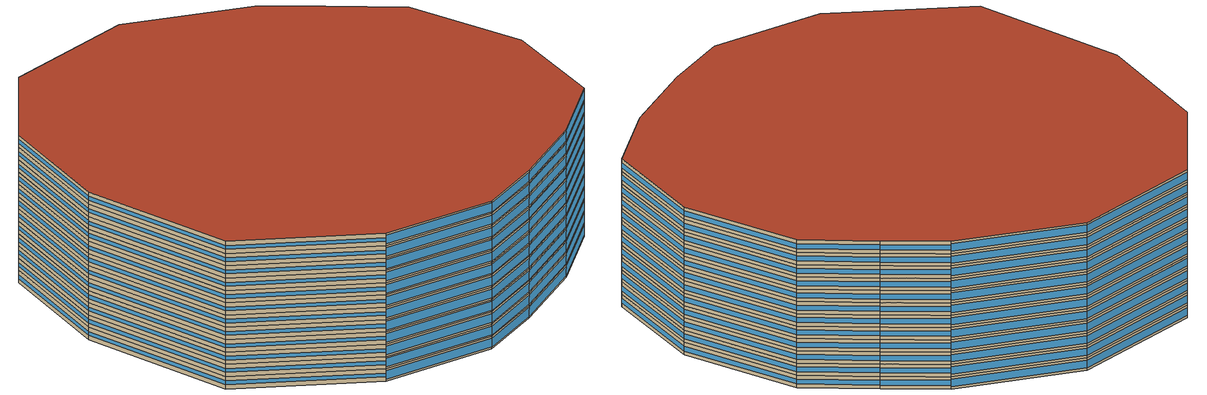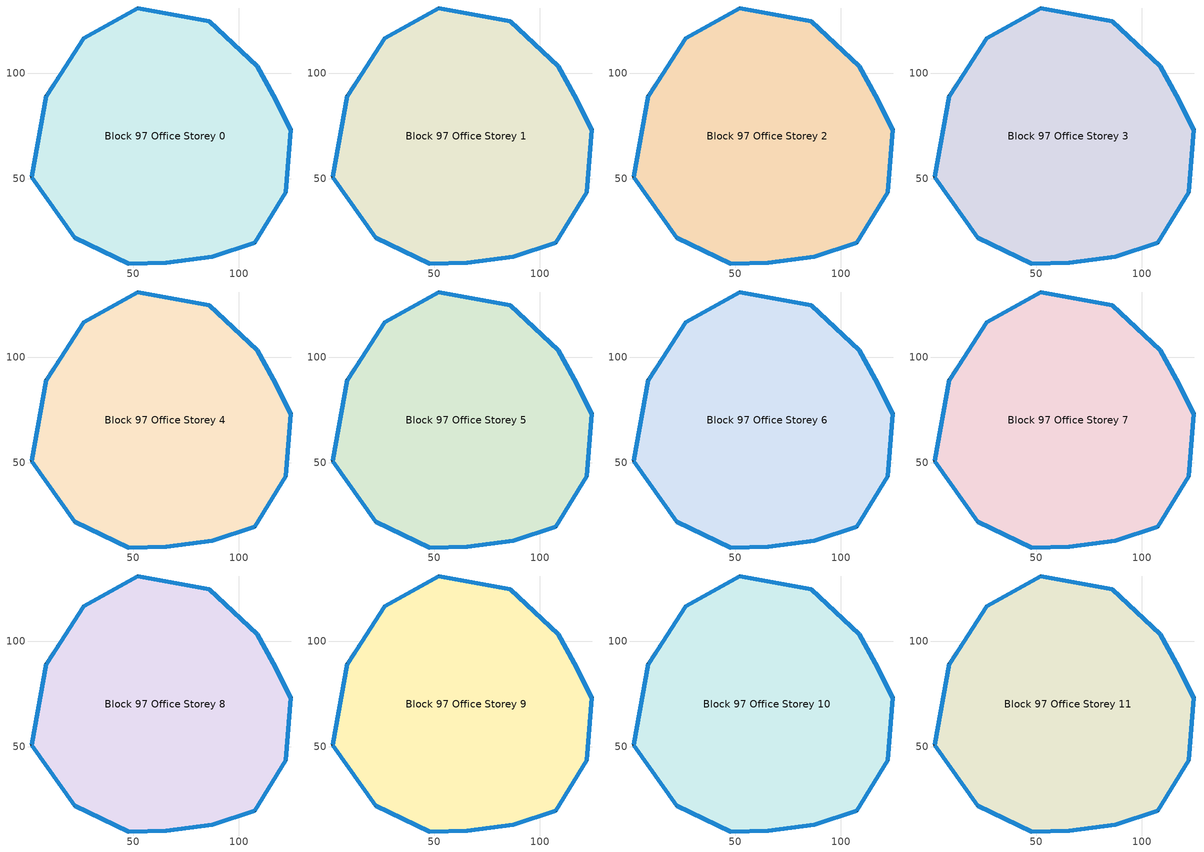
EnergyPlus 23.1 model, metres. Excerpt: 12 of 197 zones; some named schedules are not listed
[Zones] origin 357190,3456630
Block 97 Office Storey 0
 floor ground (Project Floor): 108.83,103.22 116.36,89.59 124.72,73.29 122.22,43.61 107.61,19.86 87.51,13.15 65.66,10.23 48.03,9.81 22.47,22.13 1.9,50.9 9,89.27 26.71,116.64 52.15,130.82 86.07,124.59 z0
 wall outside (Project Wall): 52.15,130.82 26.71,116.64 9,89.27 1.9,50.9 22.47,22.13 48.03,9.81 65.66,10.23 87.51,13.15 107.61,19.86 122.22,43.61 124.72,73.29 116.36,89.59 108.83,103.22 86.07,124.59 52.15,130.82 z0:2.99
 window (Office_north_window_construction): 52.13,130.81 26.72,116.65 / 108.82,103.23 86.08,124.58 / 86.05,124.6 52.16,130.81 z0.6:2.4
 window (Office_west_window_construction): 26.7,116.63 9.01,89.29 / 9,89.25 1.91,50.92 / 1.92,50.88 22.46,22.14 z1.05:1.95
 window (Office_south_window_construction): 22.48,22.12 48.01,9.81 / 48.03,9.81 65.65,10.23 / 65.67,10.23 87.5,13.15 / 87.52,13.15 107.6,19.86 z0.45:2.55
 window (Office_east_window_construction): 107.61,19.88 122.21,43.6 / 122.22,43.63 124.72,73.28 / 124.71,73.3 116.37,89.58 / 116.36,89.6 108.84,103.21 z0.9:2.1
 roof outside (Project Ceiling): 107.61,19.86 122.22,43.61 124.72,73.29 116.36,89.59 108.83,103.22 86.07,124.59 52.15,130.82 26.71,116.64 9,89.27 1.9,50.9 22.47,22.13 48.03,9.81 65.66,10.23 87.51,13.15 z2.99
Block 97 Office Storey 1
 floor outside (Project Floor): 108.83,103.22 116.36,89.59 124.72,73.29 122.22,43.61 107.61,19.86 87.51,13.15 65.66,10.23 48.03,9.81 22.47,22.13 1.9,50.9 9,89.27 26.71,116.64 52.15,130.82 86.07,124.59 z2.99
 wall outside (Project Wall): 52.15,130.82 26.71,116.64 9,89.27 1.9,50.9 22.47,22.13 48.03,9.81 65.66,10.23 87.51,13.15 107.61,19.86 122.22,43.61 124.72,73.29 116.36,89.59 108.83,103.22 86.07,124.59 52.15,130.82 z2.99:5.99
 window (Office_north_window_construction): 52.13,130.81 26.72,116.65 / 108.82,103.23 86.08,124.58 / 86.05,124.6 52.16,130.81 z3.59:5.39
 window (Office_west_window_construction): 26.7,116.63 9.01,89.29 / 9,89.25 1.91,50.92 / 1.92,50.88 22.46,22.14 z4.04:4.94
 window (Office_south_window_construction): 22.48,22.12 48.01,9.81 / 48.03,9.81 65.65,10.23 / 65.67,10.23 87.5,13.15 / 87.52,13.15 107.6,19.86 z3.44:5.54
 window (Office_east_window_construction): 107.61,19.88 122.21,43.6 / 122.22,43.63 124.72,73.28 / 124.71,73.3 116.37,89.58 / 116.36,89.6 108.84,103.21 z3.89:5.09
 roof outside (Project Ceiling): 107.61,19.86 122.22,43.61 124.72,73.29 116.36,89.59 108.83,103.22 86.07,124.59 52.15,130.82 26.71,116.64 9,89.27 1.9,50.9 22.47,22.13 48.03,9.81 65.66,10.23 87.51,13.15 z5.99
Block 97 Office Storey 2
 floor outside (Project Floor): 108.83,103.22 116.36,89.59 124.72,73.29 122.22,43.61 107.61,19.86 87.51,13.15 65.66,10.23 48.03,9.81 22.47,22.13 1.9,50.9 9,89.27 26.71,116.64 52.15,130.82 86.07,124.59 z5.99
 wall outside (Project Wall): 52.15,130.82 26.71,116.64 9,89.27 1.9,50.9 22.47,22.13 48.03,9.81 65.66,10.23 87.51,13.15 107.61,19.86 122.22,43.61 124.72,73.29 116.36,89.59 108.83,103.22 86.07,124.59 52.15,130.82 z5.99:8.98
 window (Office_north_window_construction): 52.13,130.81 26.72,116.65 / 108.82,103.23 86.08,124.58 / 86.05,124.6 52.16,130.81 z6.59:8.39
 window (Office_west_window_construction): 26.7,116.63 9.01,89.29 / 9,89.25 1.91,50.92 / 1.92,50.88 22.46,22.14 z7.04:7.94
 window (Office_south_window_construction): 22.48,22.12 48.01,9.81 / 48.03,9.81 65.65,10.23 / 65.67,10.23 87.5,13.15 / 87.52,13.15 107.6,19.86 z6.44:8.54
 window (Office_east_window_construction): 107.61,19.88 122.21,43.6 / 122.22,43.63 124.72,73.28 / 124.71,73.3 116.37,89.58 / 116.36,89.6 108.84,103.21 z6.89:8.09
 roof outside (Project Ceiling): 107.61,19.86 122.22,43.61 124.72,73.29 116.36,89.59 108.83,103.22 86.07,124.59 52.15,130.82 26.71,116.64 9,89.27 1.9,50.9 22.47,22.13 48.03,9.81 65.66,10.23 87.51,13.15 z8.98
Block 97 Office Storey 3
 floor outside (Project Floor): 108.83,103.22 116.36,89.59 124.72,73.29 122.22,43.61 107.61,19.86 87.51,13.15 65.66,10.23 48.03,9.81 22.47,22.13 1.9,50.9 9,89.27 26.71,116.64 52.15,130.82 86.07,124.59 z8.98
 wall outside (Project Wall): 52.15,130.82 26.71,116.64 9,89.27 1.9,50.9 22.47,22.13 48.03,9.81 65.66,10.23 87.51,13.15 107.61,19.86 122.22,43.61 124.72,73.29 116.36,89.59 108.83,103.22 86.07,124.59 52.15,130.82 z8.98:11.98
 window (Office_north_window_construction): 52.13,130.81 26.72,116.65 / 108.82,103.23 86.08,124.58 / 86.05,124.6 52.16,130.81 z9.58:11.38
 window (Office_west_window_construction): 26.7,116.63 9.01,89.29 / 9,89.25 1.91,50.92 / 1.92,50.88 22.46,22.14 z10.03:10.93
 window (Office_south_window_construction): 22.48,22.12 48.01,9.81 / 48.03,9.81 65.65,10.23 / 65.67,10.23 87.5,13.15 / 87.52,13.15 107.6,19.86 z9.43:11.53
 window (Office_east_window_construction): 107.61,19.88 122.21,43.6 / 122.22,43.63 124.72,73.28 / 124.71,73.3 116.37,89.58 / 116.36,89.6 108.84,103.21 z9.88:11.08
 roof outside (Project Ceiling): 107.61,19.86 122.22,43.61 124.72,73.29 116.36,89.59 108.83,103.22 86.07,124.59 52.15,130.82 26.71,116.64 9,89.27 1.9,50.9 22.47,22.13 48.03,9.81 65.66,10.23 87.51,13.15 z11.98
Block 97 Office Storey 4
 floor outside (Project Floor): 108.83,103.22 116.36,89.59 124.72,73.29 122.22,43.61 107.61,19.86 87.51,13.15 65.66,10.23 48.03,9.81 22.47,22.13 1.9,50.9 9,89.27 26.71,116.64 52.15,130.82 86.07,124.59 z11.98
 wall outside (Project Wall): 52.15,130.82 26.71,116.64 9,89.27 1.9,50.9 22.47,22.13 48.03,9.81 65.66,10.23 87.51,13.15 107.61,19.86 122.22,43.61 124.72,73.29 116.36,89.59 108.83,103.22 86.07,124.59 52.15,130.82 z11.98:14.97
 window (Office_north_window_construction): 52.13,130.81 26.72,116.65 / 108.82,103.23 86.08,124.58 / 86.05,124.6 52.16,130.81 z12.58:14.38
 window (Office_west_window_construction): 26.7,116.63 9.01,89.29 / 9,89.25 1.91,50.92 / 1.92,50.88 22.46,22.14 z13.03:13.93
 window (Office_south_window_construction): 22.48,22.12 48.01,9.81 / 48.03,9.81 65.65,10.23 / 65.67,10.23 87.5,13.15 / 87.52,13.15 107.6,19.86 z12.43:14.53
 window (Office_east_window_construction): 107.61,19.88 122.21,43.6 / 122.22,43.63 124.72,73.28 / 124.71,73.3 116.37,89.58 / 116.36,89.6 108.84,103.21 z12.88:14.08
 roof outside (Project Ceiling): 107.61,19.86 122.22,43.61 124.72,73.29 116.36,89.59 108.83,103.22 86.07,124.59 52.15,130.82 26.71,116.64 9,89.27 1.9,50.9 22.47,22.13 48.03,9.81 65.66,10.23 87.51,13.15 z14.97
Block 97 Office Storey 5
 floor outside (Project Floor): 108.83,103.22 116.36,89.59 124.72,73.29 122.22,43.61 107.61,19.86 87.51,13.15 65.66,10.23 48.03,9.81 22.47,22.13 1.9,50.9 9,89.27 26.71,116.64 52.15,130.82 86.07,124.59 z14.97
 wall outside (Project Wall): 52.15,130.82 26.71,116.64 9,89.27 1.9,50.9 22.47,22.13 48.03,9.81 65.66,10.23 87.51,13.15 107.61,19.86 122.22,43.61 124.72,73.29 116.36,89.59 108.83,103.22 86.07,124.59 52.15,130.82 z14.97:17.97
 window (Office_north_window_construction): 52.13,130.81 26.72,116.65 / 108.82,103.23 86.08,124.58 / 86.05,124.6 52.16,130.81 z15.57:17.37
 window (Office_west_window_construction): 26.7,116.63 9.01,89.29 / 9,89.25 1.91,50.92 / 1.92,50.88 22.46,22.14 z16.02:16.92
 window (Office_south_window_construction): 22.48,22.12 48.01,9.81 / 48.03,9.81 65.65,10.23 / 65.67,10.23 87.5,13.15 / 87.52,13.15 107.6,19.86 z15.42:17.52
 window (Office_east_window_construction): 107.61,19.88 122.21,43.6 / 122.22,43.63 124.72,73.28 / 124.71,73.3 116.37,89.58 / 116.36,89.6 108.84,103.21 z15.87:17.07
 roof outside (Project Ceiling): 107.61,19.86 122.22,43.61 124.72,73.29 116.36,89.59 108.83,103.22 86.07,124.59 52.15,130.82 26.71,116.64 9,89.27 1.9,50.9 22.47,22.13 48.03,9.81 65.66,10.23 87.51,13.15 z17.97
Block 97 Office Storey 6
 floor outside (Project Floor): 108.83,103.22 116.36,89.59 124.72,73.29 122.22,43.61 107.61,19.86 87.51,13.15 65.66,10.23 48.03,9.81 22.47,22.13 1.9,50.9 9,89.27 26.71,116.64 52.15,130.82 86.07,124.59 z17.97
 wall outside (Project Wall): 52.15,130.82 26.71,116.64 9,89.27 1.9,50.9 22.47,22.13 48.03,9.81 65.66,10.23 87.51,13.15 107.61,19.86 122.22,43.61 124.72,73.29 116.36,89.59 108.83,103.22 86.07,124.59 52.15,130.82 z17.97:20.96
 window (Office_north_window_construction): 52.13,130.81 26.72,116.65 / 108.82,103.23 86.08,124.58 / 86.05,124.6 52.16,130.81 z18.57:20.37
 window (Office_west_window_construction): 26.7,116.63 9.01,89.29 / 9,89.25 1.91,50.92 / 1.92,50.88 22.46,22.14 z19.02:19.92
 window (Office_south_window_construction): 22.48,22.12 48.01,9.81 / 48.03,9.81 65.65,10.23 / 65.67,10.23 87.5,13.15 / 87.52,13.15 107.6,19.86 z18.42:20.52
 window (Office_east_window_construction): 107.61,19.88 122.21,43.6 / 122.22,43.63 124.72,73.28 / 124.71,73.3 116.37,89.58 / 116.36,89.6 108.84,103.21 z18.87:20.07
 roof outside (Project Ceiling): 107.61,19.86 122.22,43.61 124.72,73.29 116.36,89.59 108.83,103.22 86.07,124.59 52.15,130.82 26.71,116.64 9,89.27 1.9,50.9 22.47,22.13 48.03,9.81 65.66,10.23 87.51,13.15 z20.96
Block 97 Office Storey 7
 floor outside (Project Floor): 108.83,103.22 116.36,89.59 124.72,73.29 122.22,43.61 107.61,19.86 87.51,13.15 65.66,10.23 48.03,9.81 22.47,22.13 1.9,50.9 9,89.27 26.71,116.64 52.15,130.82 86.07,124.59 z20.96
 wall outside (Project Wall): 52.15,130.82 26.71,116.64 9,89.27 1.9,50.9 22.47,22.13 48.03,9.81 65.66,10.23 87.51,13.15 107.61,19.86 122.22,43.61 124.72,73.29 116.36,89.59 108.83,103.22 86.07,124.59 52.15,130.82 z20.96:23.96
 window (Office_north_window_construction): 52.13,130.81 26.72,116.65 / 108.82,103.23 86.08,124.58 / 86.05,124.6 52.16,130.81 z21.56:23.36
 window (Office_west_window_construction): 26.7,116.63 9.01,89.29 / 9,89.25 1.91,50.92 / 1.92,50.88 22.46,22.14 z22.01:22.91
 window (Office_south_window_construction): 22.48,22.12 48.01,9.81 / 48.03,9.81 65.65,10.23 / 65.67,10.23 87.5,13.15 / 87.52,13.15 107.6,19.86 z21.41:23.51
 window (Office_east_window_construction): 107.61,19.88 122.21,43.6 / 122.22,43.63 124.72,73.28 / 124.71,73.3 116.37,89.58 / 116.36,89.6 108.84,103.21 z21.86:23.06
 roof outside (Project Ceiling): 107.61,19.86 122.22,43.61 124.72,73.29 116.36,89.59 108.83,103.22 86.07,124.59 52.15,130.82 26.71,116.64 9,89.27 1.9,50.9 22.47,22.13 48.03,9.81 65.66,10.23 87.51,13.15 z23.96
Block 97 Office Storey 8
 floor outside (Project Floor): 108.83,103.22 116.36,89.59 124.72,73.29 122.22,43.61 107.61,19.86 87.51,13.15 65.66,10.23 48.03,9.81 22.47,22.13 1.9,50.9 9,89.27 26.71,116.64 52.15,130.82 86.07,124.59 z23.96
 wall outside (Project Wall): 52.15,130.82 26.71,116.64 9,89.27 1.9,50.9 22.47,22.13 48.03,9.81 65.66,10.23 87.51,13.15 107.61,19.86 122.22,43.61 124.72,73.29 116.36,89.59 108.83,103.22 86.07,124.59 52.15,130.82 z23.96:26.95
 window (Office_north_window_construction): 52.13,130.81 26.72,116.65 / 108.82,103.23 86.08,124.58 / 86.05,124.6 52.16,130.81 z24.56:26.36
 window (Office_west_window_construction): 26.7,116.63 9.01,89.29 / 9,89.25 1.91,50.92 / 1.92,50.88 22.46,22.14 z25.01:25.91
 window (Office_south_window_construction): 22.48,22.12 48.01,9.81 / 48.03,9.81 65.65,10.23 / 65.67,10.23 87.5,13.15 / 87.52,13.15 107.6,19.86 z24.41:26.51
 window (Office_east_window_construction): 107.61,19.88 122.21,43.6 / 122.22,43.63 124.72,73.28 / 124.71,73.3 116.37,89.58 / 116.36,89.6 108.84,103.21 z24.86:26.06
 roof outside (Project Ceiling): 107.61,19.86 122.22,43.61 124.72,73.29 116.36,89.59 108.83,103.22 86.07,124.59 52.15,130.82 26.71,116.64 9,89.27 1.9,50.9 22.47,22.13 48.03,9.81 65.66,10.23 87.51,13.15 z26.95
Block 97 Office Storey 9
 floor outside (Project Floor): 108.83,103.22 116.36,89.59 124.72,73.29 122.22,43.61 107.61,19.86 87.51,13.15 65.66,10.23 48.03,9.81 22.47,22.13 1.9,50.9 9,89.27 26.71,116.64 52.15,130.82 86.07,124.59 z26.95
 wall outside (Project Wall): 52.15,130.82 26.71,116.64 9,89.27 1.9,50.9 22.47,22.13 48.03,9.81 65.66,10.23 87.51,13.15 107.61,19.86 122.22,43.61 124.72,73.29 116.36,89.59 108.83,103.22 86.07,124.59 52.15,130.82 z26.95:29.95
 window (Office_north_window_construction): 52.13,130.81 26.72,116.65 / 108.82,103.23 86.08,124.58 / 86.05,124.6 52.16,130.81 z27.55:29.35
 window (Office_west_window_construction): 26.7,116.63 9.01,89.29 / 9,89.25 1.91,50.92 / 1.92,50.88 22.46,22.14 z28:28.9
 window (Office_south_window_construction): 22.48,22.12 48.01,9.81 / 48.03,9.81 65.65,10.23 / 65.67,10.23 87.5,13.15 / 87.52,13.15 107.6,19.86 z27.4:29.5
 window (Office_east_window_construction): 107.61,19.88 122.21,43.6 / 122.22,43.63 124.72,73.28 / 124.71,73.3 116.37,89.58 / 116.36,89.6 108.84,103.21 z27.85:29.05
 roof outside (Project Ceiling): 107.61,19.86 122.22,43.61 124.72,73.29 116.36,89.59 108.83,103.22 86.07,124.59 52.15,130.82 26.71,116.64 9,89.27 1.9,50.9 22.47,22.13 48.03,9.81 65.66,10.23 87.51,13.15 z29.95
Block 97 Office Storey 10
 floor outside (Project Floor): 108.83,103.22 116.36,89.59 124.72,73.29 122.22,43.61 107.61,19.86 87.51,13.15 65.66,10.23 48.03,9.81 22.47,22.13 1.9,50.9 9,89.27 26.71,116.64 52.15,130.82 86.07,124.59 z29.95
 wall outside (Project Wall): 52.15,130.82 26.71,116.64 9,89.27 1.9,50.9 22.47,22.13 48.03,9.81 65.66,10.23 87.51,13.15 107.61,19.86 122.22,43.61 124.72,73.29 116.36,89.59 108.83,103.22 86.07,124.59 52.15,130.82 z29.95:32.94
 window (Office_north_window_construction): 52.13,130.81 26.72,116.65 / 108.82,103.23 86.08,124.58 / 86.05,124.6 52.16,130.81 z30.55:32.35
 window (Office_west_window_construction): 26.7,116.63 9.01,89.29 / 9,89.25 1.91,50.92 / 1.92,50.88 22.46,22.14 z31:31.9
 window (Office_south_window_construction): 22.48,22.12 48.01,9.81 / 48.03,9.81 65.65,10.23 / 65.67,10.23 87.5,13.15 / 87.52,13.15 107.6,19.86 z30.4:32.49
 window (Office_east_window_construction): 107.61,19.88 122.21,43.6 / 122.22,43.63 124.72,73.28 / 124.71,73.3 116.37,89.58 / 116.36,89.6 108.84,103.21 z30.85:32.05
 roof outside (Project Ceiling): 107.61,19.86 122.22,43.61 124.72,73.29 116.36,89.59 108.83,103.22 86.07,124.59 52.15,130.82 26.71,116.64 9,89.27 1.9,50.9 22.47,22.13 48.03,9.81 65.66,10.23 87.51,13.15 z32.94
Block 97 Office Storey 11
 floor outside (Project Floor): 108.83,103.22 116.36,89.59 124.72,73.29 122.22,43.61 107.61,19.86 87.51,13.15 65.66,10.23 48.03,9.81 22.47,22.13 1.9,50.9 9,89.27 26.71,116.64 52.15,130.82 86.07,124.59 z32.94
 wall outside (Project Wall): 52.15,130.82 26.71,116.64 9,89.27 1.9,50.9 22.47,22.13 48.03,9.81 65.66,10.23 87.51,13.15 107.61,19.86 122.22,43.61 124.72,73.29 116.36,89.59 108.83,103.22 86.07,124.59 52.15,130.82 z32.94:35.94
 window (Office_north_window_construction): 52.13,130.81 26.72,116.65 / 108.82,103.23 86.08,124.58 / 86.05,124.6 52.16,130.81 z33.54:35.34
 window (Office_west_window_construction): 26.7,116.63 9.01,89.29 / 9,89.25 1.91,50.92 / 1.92,50.88 22.46,22.14 z33.99:34.89
 window (Office_south_window_construction): 22.48,22.12 48.01,9.81 / 48.03,9.81 65.65,10.23 / 65.67,10.23 87.5,13.15 / 87.52,13.15 107.6,19.86 z33.39:35.49
 window (Office_east_window_construction): 107.61,19.88 122.21,43.6 / 122.22,43.63 124.72,73.28 / 124.71,73.3 116.37,89.58 / 116.36,89.6 108.84,103.21 z33.84:35.04
 roof outside (Project Ceiling): 107.61,19.86 122.22,43.61 124.72,73.29 116.36,89.59 108.83,103.22 86.07,124.59 52.15,130.82 26.71,116.64 9,89.27 1.9,50.9 22.47,22.13 48.03,9.81 65.66,10.23 87.51,13.15 z35.94
[Building]
Building_1: North Axis=0; Terrain=City; Loads Convergence Tolerance Value=0.04; Temperature Convergence Tolerance Value=0.4; Solar Distribution=FullExterior; Maximum Number of Warmup Days=25; Minimum Number of Warmup Days=6
[Site:Location]
CHN Design_Conditions: Latitude=30; Longitude=114; Time Zone=8; Elevation=12
[SIZINGPERIOD:DESIGNDAY] Day of Month=21; DryBulb Temperature Range Modifier Type=DefaultMultipliers; Humidity Condition Type=Wetbulb; Barometric Pressure=101181; Rain Indicator=No; Snow Indicator=No; Daylight Saving Time Indicator=No; Sky Clearness=0; Begin Environment Reset Mode=FullResetAtBeginEnvironment
Name | Month | Day Type | Maximum DryBulb Temperature | Daily DryBulb Temperature Range | Wetbulb or DewPoint at Maximum DryBulb | Wind Speed | Wind Direction | Solar Model Indicator | ASHRAE Clear Sky Optical Depth for Beam Irradiance taub | ASHRAE Clear Sky Optical Depth for Diffuse Irradiance taud
Ann Htg 99.6% Condns DB | 1 | WinterDesignDay | -10 | 0 | -4.8 | 1 | 340 | ASHRAEClearSky | 0 | 0
Ann Clg .4% Condns DB=>MWB | 7 | SummerDesignDay | 40 | 6.6 | 27.1 | 3.5 | 220 | ASHRAETau | 0.781 | 1.413
[MATERIAL]
DefaultMaterial: Roughness=Rough; Thickness=0.1; Conductivity=0.1; Density=1000; Specific Heat=1000; Thermal Absorptance=0.9; Solar Absorptance=0.7; Visible Absorptance=0.7
[WINDOWMATERIAL:SIMPLEGLAZINGSYSTEM] UFactor=3; Visible Transmittance=0.6
Name | Solar Heat Gain Coefficient
Office_east_window; Office_south_window; Office_west_window | 0.3
Office_north_window | 0.35
[CONSTRUCTION]
Project Wall; Project Floor; Project Ceiling: DefaultMaterial
Office_east_window_construction: Office_east_window
Office_south_window_construction: Office_south_window
Office_west_window_construction: Office_west_window
Office_north_window_construction: Office_north_window
[SPACE] Ceiling Height=autocalculate; Volume=autocalculate; Floor Area=autocalculate; Space Type=Office
Name | Zone
Block 97 Office Storey 0_space | Block 97 Office Storey 0
Block 97 Office Storey 1_space | Block 97 Office Storey 1
Block 97 Office Storey 2_space | Block 97 Office Storey 2
Block 97 Office Storey 3_space | Block 97 Office Storey 3
Block 97 Office Storey 4_space | Block 97 Office Storey 4
Block 97 Office Storey 5_space | Block 97 Office Storey 5
Block 97 Office Storey 6_space | Block 97 Office Storey 6
Block 97 Office Storey 7_space | Block 97 Office Storey 7
Block 97 Office Storey 8_space | Block 97 Office Storey 8
Block 97 Office Storey 9_space | Block 97 Office Storey 9
Block 97 Office Storey 10_space | Block 97 Office Storey 10
Block 97 Office Storey 11_space | Block 97 Office Storey 11
[SPACELIST]
Office: Block 97 Office Storey 0_space, Block 97 Office Storey 1_space, Block 97 Office Storey 2_space, Block 97 Office Storey 3_space, Block 97 Office Storey 4_space, Block 97 Office Storey 5_space, Block 97 Office Storey 6_space, Block 97 Office Storey 7_space, Block 97 Office Storey 8_space, Block 97 Office Storey 9_space, Block 97 Office Storey 10_space, Block 97 Office Storey 11_space, Block 97 Office Storey 12_space, Block 97 Office Storey 13_space, Block 97 Office Storey 14_space, Block 97 Office Storey 15_space, Block 97 Office Storey 16_space, Block 97 Office Storey 17_space, Block 97 Office Storey 18_space, Block 97 Office Storey 19_space, Block 97 Office Storey 20_space, Block 97 Office Storey 21_space, Block 97 Office Storey 22_space, Block 97 Office Storey 23_space, Block 97 Office Storey 24_space, Block 97 Office Storey 25_space, Block 97 Office Storey 26_space, Block 97 Office Storey 27_space, Block 97 Office Storey 28_space, Block 97 Office Storey 29_space, Block 97 Office Storey 30_space, Block 97 Office Storey 31_space, Block 97 Office Storey 32_space, Block 97 Office Storey 33_space, Block 97 Office Storey 34_space, Block 97 Office Storey 35_space, Block 97 Office Storey 36_space, Block 97 Office Storey 37_space, Block 97 Office Storey 38_space, Block 97 Office Storey 39_space, Block 97 Office Storey 40_space, Block 97 Office Storey 41_space, Block 97 Office Storey 42_space, Block 97 Office Storey 43_space, Block 97 Office Storey 44_space, Block 97 Office Storey 45_space, Block 97 Office Storey 46_space, Block 97 Office Storey 47_space, Block 97 Office Storey 48_space, Block 97 Office Storey 49_space, Block 97 Office Storey 50_space, Block 97 Office Storey 51_space, Block 97 Office Storey 52_space, Block 97 Office Storey 53_space, Block 97 Office Storey 54_space, Block 97 Office Storey 55_space, Block 97 Office Storey 56_space, Block 97 Office Storey 57_space, Block 97 Office Storey 58_space, Block 97 Office Storey 59_space, Block 97 Office Storey 60_space, Block 97 Office Storey 61_space, Block 97 Office Storey 62_space, Block 97 Office Storey 63_space, Block 97 Office Storey 64_space, Block 97 Office Storey 65_space, Block 97 Office Storey 66_space, Block 97 Office Storey 67_space, Block 97 Office Storey 68_space, Block 97 Office Storey 69_space, Block 97 Office Storey 70_space, Block 97 Office Storey 71_space, Block 97 Office Storey 72_space, Block 97 Office Storey 73_space, Block 97 Office Storey 74_space, Block 97 Office Storey 75_space, Block 97 Office Storey 76_space, Block 97 Office Storey 77_space, Block 97 Office Storey 78_space, Block 97 Office Storey 79_space, Block 97 Office Storey 80_space, Block 97 Office Storey 81_space, Block 97 Office Storey 82_space, Block 97 Office Storey 83_space, Block 97 Office Storey 84_space, Block 97 Office Storey 85_space, Block 97 Office Storey 86_space, Block 97 Office Storey 87_space, Block 97 Office Storey 88_space, Block 97 Office Storey 89_space, Block 97 Office Storey 90_space, Block 97 Office Storey 91_space, Block 97 Office Storey 92_space, Block 97 Office Storey 93_space, Block 97 Office Storey 94_space, Block 97 Office Storey 95_space, Block 97 Office Storey 96_space, Block 97 Office Storey 97_space, Block 97 Office Storey 98_space, Block 97 Office Storey 99_space, Block 97 Office Storey 100_space, Block 97 Office Storey 101_space, Block 97 Office Storey 102_space, Block 97 Office Storey 103_space, Block 97 Office Storey 104_space, Block 97 Office Storey 105_space, Block 97 Office Storey 106_space, Block 97 Office Storey 107_space, Block 97 Office Storey 108_space, Block 97 Office Storey 109_space, Block 97 Office Storey 110_space, Block 97 Office Storey 111_space, Block 97 Office Storey 112_space, Block 97 Office Storey 113_space, Block 97 Office Storey 114_space, Block 97 Office Storey 115_space, Block 97 Office Storey 116_space, Block 97 Office Storey 117_space, Block 97 Office Storey 118_space, Block 97 Office Storey 119_space, Block 97 Office Storey 120_space, Block 97 Office Storey 121_space, Block 97 Office Storey 122_space, Block 97 Office Storey 123_space, Block 97 Office Storey 124_space, Block 97 Office Storey 125_space, Block 97 Office Storey 126_space, Block 97 Office Storey 127_space, Block 97 Office Storey 128_space, Block 97 Office Storey 129_space, Block 97 Office Storey 130_space, Block 97 Office Storey 131_space, Block 97 Office Storey 132_space, Block 97 Office Storey 133_space, Block 97 Office Storey 134_space, Block 97 Office Storey 135_space, Block 97 Office Storey 136_space, Block 97 Office Storey 137_space, Block 97 Office Storey 138_space, Block 97 Office Storey 139_space, Block 97 Office Storey 140_space, Block 97 Office Storey 141_space, Block 97 Office Storey 142_space, Block 97 Office Storey 143_space, Block 97 Office Storey 144_space, Block 97 Office Storey 145_space, Block 97 Office Storey 146_space, Block 97 Office Storey 147_space, Block 97 Office Storey 148_space, Block 97 Office Storey 149_space, Block 97 Office Storey 150_space, Block 97 Office Storey 151_space, Block 97 Office Storey 152_space, Block 97 Office Storey 153_space, Block 97 Office Storey 154_space, Block 97 Office Storey 155_space, Block 97 Office Storey 156_space, Block 97 Office Storey 157_space, Block 97 Office Storey 158_space, Block 97 Office Storey 159_space, Block 97 Office Storey 160_space, Block 97 Office Storey 161_space, Block 97 Office Storey 162_space, Block 97 Office Storey 163_space, Block 97 Office Storey 164_space, Block 97 Office Storey 165_space, Block 97 Office Storey 166_space, Block 97 Office Storey 167_space, Block 97 Office Storey 168_space, Block 97 Office Storey 169_space, Block 97 Office Storey 170_space, Block 97 Office Storey 171_space, Block 97 Office Storey 172_space, Block 97 Office Storey 173_space, Block 97 Office Storey 174_space, Block 97 Office Storey 175_space, Block 97 Office Storey 176_space, Block 97 Office Storey 177_space, Block 97 Office Storey 178_space, Block 97 Office Storey 179_space, Block 97 Office Storey 180_space, Block 97 Office Storey 181_space, Block 97 Office Storey 182_space, Block 97 Office Storey 183_space, Block 97 Office Storey 184_space, Block 97 Office Storey 185_space, Block 97 Office Storey 186_space, Block 97 Office Storey 187_space, Block 97 Office Storey 188_space, Block 97 Office Storey 189_space, Block 97 Office Storey 190_space, Block 97 Office Storey 191_space, Block 97 Office Storey 192_space, Block 97 Office Storey 193_space, Block 97 Office Storey 194_space, Block 97 Office Storey 195_space, Block 97 Office Storey 196_space
[ZONE] Type=1; Multiplier=1; Ceiling Height=autocalculate; Volume=autocalculate; Floor Area=autocalculate; Part of Total Floor Area=Yes
Block 97 Office Storey 0; Block 97 Office Storey 1; Block 97 Office Storey 2; Block 97 Office Storey 3; Block 97 Office Storey 4; Block 97 Office Storey 5; Block 97 Office Storey 6; Block 97 Office Storey 7; Block 97 Office Storey 8; Block 97 Office Storey 9; Block 97 Office Storey 10; Block 97 Office Storey 11
[PEOPLE]
People_for_office: Zone or ZoneList or Space or SpaceList=Office; Number of People Schedule=SeasonalSchedule_Schedule_office_people; Number of People Calculation Method=People/Area; People per Floor Area=0.1; Fraction Radiant=0.3; Sensible Heat Fraction=autocalculate; Activity Level Schedule=SeasonalSchedule_Schedule_office_activity; Carbon Dioxide Generation Rate=3.82e-08; Enable ASHRAE 55 Comfort Warnings=No; Mean Radiant Temperature Calculation Type=ZoneAveraged; Clothing Insulation Calculation Method=ClothingInsulationSchedule; Cold Stress Temperature Threshold=15.56; Heat Stress Temperature Threshold=30
[LIGHTS]
Light_for_office: Zone or ZoneList or Space or SpaceList=Office; Schedule=SeasonalSchedule_office_lighting; Design Level Calculation Method=Watts/Area; Watts per Zone Floor Area=8; Return Air Fraction=0; Fraction Radiant=0.32; Fraction Visible=0.25; Fraction Replaceable=1; EndUse Subcategory=General; Return Air Fraction Calculated from Plenum Temperature=No; Return Air Fraction Function of Plenum Temperature Coefficient 1=0; Return Air Fraction Function of Plenum Temperature Coefficient 2=0
[ELECTRICEQUIPMENT]
Equipment_for_office: Zone or ZoneList or Space or SpaceList=Office; Schedule=SeasonalSchedule_Schedule_office_equipment; Design Level Calculation Method=Watts/Area; Watts per Zone Floor Area=15; Fraction Latent=0; Fraction Radiant=0; Fraction Lost=0; EndUse Subcategory=Electric Equipment
[DAYLIGHTING:CONTROLS] Illuminance Setpoint at Reference Point 1=300
Name | Zone or Space | Glare Calculation Daylighting Reference Point | Daylighting Reference Point 1
Dlight_Block 97 Office Storey 0 | Block 97 Office Storey 0 | Rpoint_Block 97 Office Storey 0 | Rpoint_Block 97 Office Storey 0
Dlight_Block 97 Office Storey 1 | Block 97 Office Storey 1 | Rpoint_Block 97 Office Storey 1 | Rpoint_Block 97 Office Storey 1
Dlight_Block 97 Office Storey 2 | Block 97 Office Storey 2 | Rpoint_Block 97 Office Storey 2 | Rpoint_Block 97 Office Storey 2
Dlight_Block 97 Office Storey 3 | Block 97 Office Storey 3 | Rpoint_Block 97 Office Storey 3 | Rpoint_Block 97 Office Storey 3
Dlight_Block 97 Office Storey 4 | Block 97 Office Storey 4 | Rpoint_Block 97 Office Storey 4 | Rpoint_Block 97 Office Storey 4
Dlight_Block 97 Office Storey 5 | Block 97 Office Storey 5 | Rpoint_Block 97 Office Storey 5 | Rpoint_Block 97 Office Storey 5
Dlight_Block 97 Office Storey 6 | Block 97 Office Storey 6 | Rpoint_Block 97 Office Storey 6 | Rpoint_Block 97 Office Storey 6
Dlight_Block 97 Office Storey 7 | Block 97 Office Storey 7 | Rpoint_Block 97 Office Storey 7 | Rpoint_Block 97 Office Storey 7
Dlight_Block 97 Office Storey 8 | Block 97 Office Storey 8 | Rpoint_Block 97 Office Storey 8 | Rpoint_Block 97 Office Storey 8
Dlight_Block 97 Office Storey 9 | Block 97 Office Storey 9 | Rpoint_Block 97 Office Storey 9 | Rpoint_Block 97 Office Storey 9
Dlight_Block 97 Office Storey 10 | Block 97 Office Storey 10 | Rpoint_Block 97 Office Storey 10 | Rpoint_Block 97 Office Storey 10
Dlight_Block 97 Office Storey 11 | Block 97 Office Storey 11 | Rpoint_Block 97 Office Storey 11 | Rpoint_Block 97 Office Storey 11
[HVACTEMPLATE:THERMOSTAT]
Name | Heating Setpoint Schedule | Cooling Setpoint Schedule
Thermostat_for_office | SeasonalSchedule_office_heating | SeasonalSchedule_office_cooling
Thermostat_for_commercial | SeasonalSchedule_commerical_heating | SeasonalSchedule_commerical_cooling
Thermostat_for_residential | SeasonalSchedule_residential_heating | SeasonalSchedule_residential_cooling
Thermostat_for_school | SeasonalSchedule_school_heating | SeasonalSchedule_school_cooling
Thermostat_for_hospital | SeasonalSchedule_hospital_heating | SeasonalSchedule_hospital_cooling
Thermostat_for_industrial | SeasonalSchedule_Industrial_heating | SeasonalSchedule_Industrial_cooling
Thermostat_for_transport | SeasonalSchedule_transport_heating | SeasonalSchedule_transport_cooling
Thermostat_for_administration | SeasonalSchedule_administration_heating | SeasonalSchedule_administration_cooling
[HVACTEMPLATE:ZONE:IDEALLOADSAIRSYSTEM] Template Thermostat=Thermostat_for_office; Maximum Heating Supply Air Temperature=50; Minimum Cooling Supply Air Temperature=13; Maximum Heating Supply Air Humidity Ratio=0.0156; Minimum Cooling Supply Air Humidity Ratio=0.0077; Heating Limit=NoLimit; Cooling Limit=NoLimit; Dehumidification Control Type=ConstantSensibleHeatRatio; Cooling Sensible Heat Ratio=0.7; Dehumidification Setpoint=60; Humidification Control Type=None; Humidification Setpoint=30; Outdoor Air Method=DetailedSpecification; Outdoor Air Flow Rate per Person=0.00944; Outdoor Air Flow Rate per Zone Floor Area=0; Outdoor Air Flow Rate per Zone=0; Design Specification Outdoor Air Object=Ventilation_for_office; Demand Controlled Ventilation Type=None; Outdoor Air Economizer Type=NoEconomizer; Heat Recovery Type=None; Sensible Heat Recovery Effectiveness=0.7; Latent Heat Recovery Effectiveness=0.65
Block 97 Office Storey 0; Block 97 Office Storey 1; Block 97 Office Storey 2; Block 97 Office Storey 3; Block 97 Office Storey 4; Block 97 Office Storey 5; Block 97 Office Storey 6; Block 97 Office Storey 7; Block 97 Office Storey 8; Block 97 Office Storey 9; Block 97 Office Storey 10; Block 97 Office Storey 11
[DESIGNSPECIFICATION:OUTDOORAIR]
Ventilation_for_office: Outdoor Air Method=Flow/Person; Outdoor Air Flow per Person=0.00833333; Outdoor Air Flow per Zone Floor Area=0; Outdoor Air Flow per Zone=0; Outdoor Air Flow Air Changes per Hour=0
[SCHEDULE:DAY:HOURLY]
Schedule_office_lighting_weekday_hourly: 0.1, 0.1, 0.1, 0.1, 0.1, 0.1, 0.1, 0.2, 0.5, 0.95, 0.95, 0.95, 0.8, 0.8, 0.95, 0.95, 0.95, 0.95, 0.95, 0.95, 0.95, 0.8, 0.5, 0.1
Schedule_office_lighting_holiday_hourly; Schedule_office_equipment_holiday_hourly: 0.1, 0.1, 0.1, 0.1, 0.1, 0.1, 0.1, 0.1, 0.1, 0.1, 0.1, 0.1, 0.1, 0.3, 0.3, 0.3, 0.3, 0.3, 0.3, 0.3, 0.3, 0.3, 0.1, 0.1
Schedule_office_equipment_weekday_hourly: 0.1, 0.1, 0.1, 0.1, 0.1, 0.1, 0.1, 0.2, 0.5, 0.95, 0.95, 0.95, 0.5, 0.5, 0.95, 0.95, 0.95, 0.95, 0.95, 0.95, 0.4, 0.4, 0.3, 0.1
Schedule_office_people_weekday_hourly: 0.1, 0.1, 0.1, 0.1, 0.1, 0.1, 0.1, 0.5, 0.95, 0.95, 0.95, 0.8, 0.8, 0.95, 0.95, 0.95, 0.95, 0.95, 0.8, 0.5, 0.5, 0.3, 0.1, 0.1
Schedule_office_people_holiday_hourly: 0.1, 0.1, 0.1, 0.1, 0.1, 0.1, 0.1, 0.1, 0.1, 0.1, 0.1, 0.1, 0.1, 0.3, 0.3, 0.3, 0.3, 0.3, 0.3, 0.1, 0.1, 0.1, 0.1, 0.1
Schedule_office_activity_weekday_hourly; Schedule_office_activity_holiday_hourly: 144, 144, 144, 144, 144, 144, 144, 144, 144, 144, 144, 144, 144, 144, 144, 144, 144, 144, 144, 144, 144, 144, 144, 144
[SCHEDULE:WEEK:DAILY]
Schedule_office_heating_summer_weekly: Schedule_office_heating_summer_hourly, Schedule_office_heating_summer_hourly, Schedule_office_heating_summer_hourly, Schedule_office_heating_summer_hourly, Schedule_office_heating_summer_hourly, Schedule_office_heating_summer_hourly, Schedule_office_heating_summer_hourly, Schedule_office_heating_summer_hourly, Schedule_office_heating_summer_hourly, Schedule_office_heating_summer_hourly, Schedule_office_heating_summer_hourly, Schedule_office_heating_summer_hourly
Schedule_office_heating_winnter_weekly: Schedule_office_heating_winnter_holiday_hourly, Schedule_office_heating_winnter_weekday_hourly, Schedule_office_heating_winnter_weekday_hourly, Schedule_office_heating_winnter_weekday_hourly, Schedule_office_heating_winnter_weekday_hourly, Schedule_office_heating_winnter_weekday_hourly, Schedule_office_heating_winnter_holiday_hourly, Schedule_office_heating_winnter_holiday_hourly, Schedule_office_heating_winnter_weekday_hourly, Schedule_office_heating_winnter_weekday_hourly, Schedule_office_heating_winnter_holiday_hourly, Schedule_office_heating_winnter_holiday_hourly
Schedule_office_cooling_winnter_weekly: Schedule_office_cooling_winter_hourly, Schedule_office_cooling_winter_hourly, Schedule_office_cooling_winter_hourly, Schedule_office_cooling_winter_hourly, Schedule_office_cooling_winter_hourly, Schedule_office_cooling_winter_hourly, Schedule_office_cooling_winter_hourly, Schedule_office_cooling_winter_hourly, Schedule_office_cooling_winter_hourly, Schedule_office_cooling_winter_hourly, Schedule_office_cooling_winter_hourly, Schedule_office_cooling_winter_hourly
Schedule_office_cooling_summer_weekly: Schedule_office_cooling_summer_holiday_hourly, Schedule_office_cooling_summer_weekday_hourly, Schedule_office_cooling_summer_weekday_hourly, Schedule_office_cooling_summer_weekday_hourly, Schedule_office_cooling_summer_weekday_hourly, Schedule_office_cooling_summer_weekday_hourly, Schedule_office_cooling_summer_holiday_hourly, Schedule_office_cooling_summer_holiday_hourly, Schedule_office_cooling_summer_weekday_hourly, Schedule_office_cooling_summer_weekday_hourly, Schedule_office_cooling_summer_holiday_hourly, Schedule_office_cooling_summer_holiday_hourly
Schedule_office_lighting_weekly: Schedule_office_lighting_holiday_hourly, Schedule_office_lighting_weekday_hourly, Schedule_office_lighting_weekday_hourly, Schedule_office_lighting_weekday_hourly, Schedule_office_lighting_weekday_hourly, Schedule_office_lighting_weekday_hourly, Schedule_office_lighting_holiday_hourly, Schedule_office_lighting_holiday_hourly, Schedule_office_lighting_weekday_hourly, Schedule_office_lighting_weekday_hourly, Schedule_office_lighting_holiday_hourly, Schedule_office_lighting_holiday_hourly
Schedule_office_equipment_weekly: Schedule_office_equipment_holiday_hourly, Schedule_office_equipment_weekday_hourly, Schedule_office_equipment_weekday_hourly, Schedule_office_equipment_weekday_hourly, Schedule_office_equipment_weekday_hourly, Schedule_office_equipment_weekday_hourly, Schedule_office_equipment_holiday_hourly, Schedule_office_equipment_holiday_hourly, Schedule_office_equipment_weekday_hourly, Schedule_office_equipment_weekday_hourly, Schedule_office_equipment_holiday_hourly, Schedule_office_equipment_holiday_hourly
Schedule_office_people_weekly: Schedule_office_people_holiday_hourly, Schedule_office_people_weekday_hourly, Schedule_office_people_weekday_hourly, Schedule_office_people_weekday_hourly, Schedule_office_people_weekday_hourly, Schedule_office_people_weekday_hourly, Schedule_office_people_holiday_hourly, Schedule_office_people_holiday_hourly, Schedule_office_people_weekday_hourly, Schedule_office_people_weekday_hourly, Schedule_office_people_holiday_hourly, Schedule_office_people_holiday_hourly
Schedule_office_activity_weekly: Schedule_office_activity_holiday_hourly, Schedule_office_activity_weekday_hourly, Schedule_office_activity_weekday_hourly, Schedule_office_activity_weekday_hourly, Schedule_office_activity_weekday_hourly, Schedule_office_activity_weekday_hourly, Schedule_office_activity_holiday_hourly, Schedule_office_activity_holiday_hourly, Schedule_office_activity_weekday_hourly, Schedule_office_activity_weekday_hourly, Schedule_office_activity_holiday_hourly, Schedule_office_activity_holiday_hourly
Schedule_commerical_heating_summer_weekly: Schedule_commerical_heating_summer_hourly, Schedule_commerical_heating_summer_hourly, Schedule_commerical_heating_summer_hourly, Schedule_commerical_heating_summer_hourly, Schedule_commerical_heating_summer_hourly, Schedule_commerical_heating_summer_hourly, Schedule_commerical_heating_summer_hourly, Schedule_commerical_heating_summer_hourly, Schedule_commerical_heating_summer_hourly, Schedule_commerical_heating_summer_hourly, Schedule_commerical_heating_summer_hourly, Schedule_commerical_heating_summer_hourly
Schedule_commerical_heating_winnter_weekly: Schedule_commerical_heating_winnter_holiday_hourly, Schedule_commerical_heating_winnter_weekday_hourly, Schedule_commerical_heating_winnter_weekday_hourly, Schedule_commerical_heating_winnter_weekday_hourly, Schedule_commerical_heating_winnter_weekday_hourly, Schedule_commerical_heating_winnter_weekday_hourly, Schedule_commerical_heating_winnter_holiday_hourly, Schedule_commerical_heating_winnter_holiday_hourly, Schedule_commerical_heating_winnter_weekday_hourly, Schedule_commerical_heating_winnter_weekday_hourly, Schedule_commerical_heating_winnter_holiday_hourly, Schedule_commerical_heating_winnter_holiday_hourly
Schedule_commerical_cooling_winnter_weekly: Schedule_commerical_cooling_winter_hourly, Schedule_commerical_cooling_winter_hourly, Schedule_commerical_cooling_winter_hourly, Schedule_commerical_cooling_winter_hourly, Schedule_commerical_cooling_winter_hourly, Schedule_commerical_cooling_winter_hourly, Schedule_commerical_cooling_winter_hourly, Schedule_commerical_cooling_winter_hourly, Schedule_commerical_cooling_winter_hourly, Schedule_commerical_cooling_winter_hourly, Schedule_commerical_cooling_winter_hourly, Schedule_commerical_cooling_winter_hourly
Schedule_commerical_cooling_summer_weekly: Schedule_commerical_cooling_summer_holiday_hourly, Schedule_commerical_cooling_summer_weekday_hourly, Schedule_commerical_cooling_summer_weekday_hourly, Schedule_commerical_cooling_summer_weekday_hourly, Schedule_commerical_cooling_summer_weekday_hourly, Schedule_commerical_cooling_summer_weekday_hourly, Schedule_commerical_cooling_summer_holiday_hourly, Schedule_commerical_cooling_summer_holiday_hourly, Schedule_commerical_cooling_summer_weekday_hourly, Schedule_commerical_cooling_summer_weekday_hourly, Schedule_commerical_cooling_summer_holiday_hourly, Schedule_commerical_cooling_summer_holiday_hourly
Schedule_residential_heating_summer_weekly: Schedule_residential_heating_summer_hourly, Schedule_residential_heating_summer_hourly, Schedule_residential_heating_summer_hourly, Schedule_residential_heating_summer_hourly, Schedule_residential_heating_summer_hourly, Schedule_residential_heating_summer_hourly, Schedule_residential_heating_summer_hourly, Schedule_residential_heating_summer_hourly, Schedule_residential_heating_summer_hourly, Schedule_residential_heating_summer_hourly, Schedule_residential_heating_summer_hourly, Schedule_residential_heating_summer_hourly
Schedule_residential_heating_winnter_weekly: Schedule_residential_heating_winnter_holiday_hourly, Schedule_residential_heating_winnter_weekday_hourly, Schedule_residential_heating_winnter_weekday_hourly, Schedule_residential_heating_winnter_weekday_hourly, Schedule_residential_heating_winnter_weekday_hourly, Schedule_residential_heating_winnter_weekday_hourly, Schedule_residential_heating_winnter_holiday_hourly, Schedule_residential_heating_winnter_holiday_hourly, Schedule_residential_heating_winnter_weekday_hourly, Schedule_residential_heating_winnter_weekday_hourly, Schedule_residential_heating_winnter_holiday_hourly, Schedule_residential_heating_winnter_holiday_hourly
Schedule_residential_cooling_winnter_weekly: Schedule_residential_cooling_winter_hourly, Schedule_residential_cooling_winter_hourly, Schedule_residential_cooling_winter_hourly, Schedule_residential_cooling_winter_hourly, Schedule_residential_cooling_winter_hourly, Schedule_residential_cooling_winter_hourly, Schedule_residential_cooling_winter_hourly, Schedule_residential_cooling_winter_hourly, Schedule_residential_cooling_winter_hourly, Schedule_residential_cooling_winter_hourly, Schedule_residential_cooling_winter_hourly, Schedule_residential_cooling_winter_hourly
Schedule_residential_cooling_summer_weekly: Schedule_residential_cooling_summer_holiday_hourly, Schedule_residential_cooling_summer_weekday_hourly, Schedule_residential_cooling_summer_weekday_hourly, Schedule_residential_cooling_summer_weekday_hourly, Schedule_residential_cooling_summer_weekday_hourly, Schedule_residential_cooling_summer_weekday_hourly, Schedule_residential_cooling_summer_holiday_hourly, Schedule_residential_cooling_summer_holiday_hourly, Schedule_residential_cooling_summer_weekday_hourly, Schedule_residential_cooling_summer_weekday_hourly, Schedule_residential_cooling_summer_holiday_hourly, Schedule_residential_cooling_summer_holiday_hourly
Schedule_school_heating_summer_weekly: Schedule_school_heating_summer_hourly, Schedule_school_heating_summer_hourly, Schedule_school_heating_summer_hourly, Schedule_school_heating_summer_hourly, Schedule_school_heating_summer_hourly, Schedule_school_heating_summer_hourly, Schedule_school_heating_summer_hourly, Schedule_school_heating_summer_hourly, Schedule_school_heating_summer_hourly, Schedule_school_heating_summer_hourly, Schedule_school_heating_summer_hourly, Schedule_school_heating_summer_hourly
Schedule_school_heating_winnter_weekly: Schedule_school_heating_winnter_holiday_hourly, Schedule_school_heating_winnter_weekday_hourly, Schedule_school_heating_winnter_weekday_hourly, Schedule_school_heating_winnter_weekday_hourly, Schedule_school_heating_winnter_weekday_hourly, Schedule_school_heating_winnter_weekday_hourly, Schedule_school_heating_winnter_holiday_hourly, Schedule_school_heating_winnter_holiday_hourly, Schedule_school_heating_winnter_weekday_hourly, Schedule_school_heating_winnter_weekday_hourly, Schedule_school_heating_winnter_holiday_hourly, Schedule_school_heating_winnter_holiday_hourly
Schedule_school_cooling_winnter_weekly: Schedule_school_cooling_winter_hourly, Schedule_school_cooling_winter_hourly, Schedule_school_cooling_winter_hourly, Schedule_school_cooling_winter_hourly, Schedule_school_cooling_winter_hourly, Schedule_school_cooling_winter_hourly, Schedule_school_cooling_winter_hourly, Schedule_school_cooling_winter_hourly, Schedule_school_cooling_winter_hourly, Schedule_school_cooling_winter_hourly, Schedule_school_cooling_winter_hourly, Schedule_school_cooling_winter_hourly
Schedule_school_cooling_summer_weekly: Schedule_school_cooling_summer_holiday_hourly, Schedule_school_cooling_summer_weekday_hourly, Schedule_school_cooling_summer_weekday_hourly, Schedule_school_cooling_summer_weekday_hourly, Schedule_school_cooling_summer_weekday_hourly, Schedule_school_cooling_summer_weekday_hourly, Schedule_school_cooling_summer_holiday_hourly, Schedule_school_cooling_summer_holiday_hourly, Schedule_school_cooling_summer_weekday_hourly, Schedule_school_cooling_summer_weekday_hourly, Schedule_school_cooling_summer_holiday_hourly, Schedule_school_cooling_summer_holiday_hourly
Schedule_hospital_heating_summer_weekly: Schedule_hospital_heating_summer_hourly, Schedule_hospital_heating_summer_hourly, Schedule_hospital_heating_summer_hourly, Schedule_hospital_heating_summer_hourly, Schedule_hospital_heating_summer_hourly, Schedule_hospital_heating_summer_hourly, Schedule_hospital_heating_summer_hourly, Schedule_hospital_heating_summer_hourly, Schedule_hospital_heating_summer_hourly, Schedule_hospital_heating_summer_hourly, Schedule_hospital_heating_summer_hourly, Schedule_hospital_heating_summer_hourly
Schedule_hospital_heating_winnter_weekly: Schedule_hospital_heating_winnter_holiday_hourly, Schedule_hospital_heating_winnter_weekday_hourly, Schedule_hospital_heating_winnter_weekday_hourly, Schedule_hospital_heating_winnter_weekday_hourly, Schedule_hospital_heating_winnter_weekday_hourly, Schedule_hospital_heating_winnter_weekday_hourly, Schedule_hospital_heating_winnter_holiday_hourly, Schedule_hospital_heating_winnter_holiday_hourly, Schedule_hospital_heating_winnter_weekday_hourly, Schedule_hospital_heating_winnter_weekday_hourly, Schedule_hospital_heating_winnter_holiday_hourly, Schedule_hospital_heating_winnter_holiday_hourly
Schedule_hospital_cooling_winnter_weekly: Schedule_hospital_cooling_winter_hourly, Schedule_hospital_cooling_winter_hourly, Schedule_hospital_cooling_winter_hourly, Schedule_hospital_cooling_winter_hourly, Schedule_hospital_cooling_winter_hourly, Schedule_hospital_cooling_winter_hourly, Schedule_hospital_cooling_winter_hourly, Schedule_hospital_cooling_winter_hourly, Schedule_hospital_cooling_winter_hourly, Schedule_hospital_cooling_winter_hourly, Schedule_hospital_cooling_winter_hourly, Schedule_hospital_cooling_winter_hourly
Schedule_hospital_cooling_summer_weekly: Schedule_hospital_cooling_summer_holiday_hourly, Schedule_hospital_cooling_summer_weekday_hourly, Schedule_hospital_cooling_summer_weekday_hourly, Schedule_hospital_cooling_summer_weekday_hourly, Schedule_hospital_cooling_summer_weekday_hourly, Schedule_hospital_cooling_summer_weekday_hourly, Schedule_hospital_cooling_summer_holiday_hourly, Schedule_hospital_cooling_summer_holiday_hourly, Schedule_hospital_cooling_summer_weekday_hourly, Schedule_hospital_cooling_summer_weekday_hourly, Schedule_hospital_cooling_summer_holiday_hourly, Schedule_hospital_cooling_summer_holiday_hourly
Schedule_Industrial_heating_summer_weekly: Schedule_Industrial_heating_summer_hourly, Schedule_Industrial_heating_summer_hourly, Schedule_Industrial_heating_summer_hourly, Schedule_Industrial_heating_summer_hourly, Schedule_Industrial_heating_summer_hourly, Schedule_Industrial_heating_summer_hourly, Schedule_Industrial_heating_summer_hourly, Schedule_Industrial_heating_summer_hourly, Schedule_Industrial_heating_summer_hourly, Schedule_Industrial_heating_summer_hourly, Schedule_Industrial_heating_summer_hourly, Schedule_Industrial_heating_summer_hourly
Schedule_Industrial_heating_winnter_weekly: Schedule_Industrial_heating_winnter_holiday_hourly, Schedule_Industrial_heating_winnter_weekday_hourly, Schedule_Industrial_heating_winnter_weekday_hourly, Schedule_Industrial_heating_winnter_weekday_hourly, Schedule_Industrial_heating_winnter_weekday_hourly, Schedule_Industrial_heating_winnter_weekday_hourly, Schedule_Industrial_heating_winnter_holiday_hourly, Schedule_Industrial_heating_winnter_holiday_hourly, Schedule_Industrial_heating_winnter_weekday_hourly, Schedule_Industrial_heating_winnter_weekday_hourly, Schedule_Industrial_heating_winnter_holiday_hourly, Schedule_Industrial_heating_winnter_holiday_hourly
Schedule_Industrial_cooling_winnter_weekly: Schedule_Industrial_cooling_winter_hourly, Schedule_Industrial_cooling_winter_hourly, Schedule_Industrial_cooling_winter_hourly, Schedule_Industrial_cooling_winter_hourly, Schedule_Industrial_cooling_winter_hourly, Schedule_Industrial_cooling_winter_hourly, Schedule_Industrial_cooling_winter_hourly, Schedule_Industrial_cooling_winter_hourly, Schedule_Industrial_cooling_winter_hourly, Schedule_Industrial_cooling_winter_hourly, Schedule_Industrial_cooling_winter_hourly, Schedule_Industrial_cooling_winter_hourly
Schedule_Industrial_cooling_summer_weekly: Schedule_Industrial_cooling_summer_holiday_hourly, Schedule_Industrial_cooling_summer_weekday_hourly, Schedule_Industrial_cooling_summer_weekday_hourly, Schedule_Industrial_cooling_summer_weekday_hourly, Schedule_Industrial_cooling_summer_weekday_hourly, Schedule_Industrial_cooling_summer_weekday_hourly, Schedule_Industrial_cooling_summer_holiday_hourly, Schedule_Industrial_cooling_summer_holiday_hourly, Schedule_Industrial_cooling_summer_weekday_hourly, Schedule_Industrial_cooling_summer_weekday_hourly, Schedule_Industrial_cooling_summer_holiday_hourly, Schedule_Industrial_cooling_summer_holiday_hourly
Schedule_administration_heating_summer_weekly: Schedule_administration_heating_summer_hourly, Schedule_administration_heating_summer_hourly, Schedule_administration_heating_summer_hourly, Schedule_administration_heating_summer_hourly, Schedule_administration_heating_summer_hourly, Schedule_administration_heating_summer_hourly, Schedule_administration_heating_summer_hourly, Schedule_administration_heating_summer_hourly, Schedule_administration_heating_summer_hourly, Schedule_administration_heating_summer_hourly, Schedule_administration_heating_summer_hourly, Schedule_administration_heating_summer_hourly
Schedule_administration_heating_winnter_weekly: Schedule_administration_heating_winnter_holiday_hourly, Schedule_administration_heating_winnter_weekday_hourly, Schedule_administration_heating_winnter_weekday_hourly, Schedule_administration_heating_winnter_weekday_hourly, Schedule_administration_heating_winnter_weekday_hourly, Schedule_administration_heating_winnter_weekday_hourly, Schedule_administration_heating_winnter_holiday_hourly, Schedule_administration_heating_winnter_holiday_hourly, Schedule_administration_heating_winnter_weekday_hourly, Schedule_administration_heating_winnter_weekday_hourly, Schedule_administration_heating_winnter_holiday_hourly, Schedule_administration_heating_winnter_holiday_hourly
Schedule_transport_heating_summer_weekly: Schedule_transport_heating_summer_hourly, Schedule_transport_heating_summer_hourly, Schedule_transport_heating_summer_hourly, Schedule_transport_heating_summer_hourly, Schedule_transport_heating_summer_hourly, Schedule_transport_heating_summer_hourly, Schedule_transport_heating_summer_hourly, Schedule_transport_heating_summer_hourly, Schedule_transport_heating_summer_hourly, Schedule_transport_heating_summer_hourly, Schedule_transport_heating_summer_hourly, Schedule_transport_heating_summer_hourly
Schedule_transport_heating_winnter_weekly: Schedule_transport_heating_winnter_holiday_hourly, Schedule_transport_heating_winnter_weekday_hourly, Schedule_transport_heating_winnter_weekday_hourly, Schedule_transport_heating_winnter_weekday_hourly, Schedule_transport_heating_winnter_weekday_hourly, Schedule_transport_heating_winnter_weekday_hourly, Schedule_transport_heating_winnter_holiday_hourly, Schedule_transport_heating_winnter_holiday_hourly, Schedule_transport_heating_winnter_weekday_hourly, Schedule_transport_heating_winnter_weekday_hourly, Schedule_transport_heating_winnter_holiday_hourly, Schedule_transport_heating_winnter_holiday_hourly
Schedule_transport_cooling_winnter_weekly: Schedule_transport_cooling_winter_hourly, Schedule_transport_cooling_winter_hourly, Schedule_transport_cooling_winter_hourly, Schedule_transport_cooling_winter_hourly, Schedule_transport_cooling_winter_hourly, Schedule_transport_cooling_winter_hourly, Schedule_transport_cooling_winter_hourly, Schedule_transport_cooling_winter_hourly, Schedule_transport_cooling_winter_hourly, Schedule_transport_cooling_winter_hourly, Schedule_transport_cooling_winter_hourly, Schedule_transport_cooling_winter_hourly
Schedule_transport_cooling_summer_weekly: Schedule_transport_cooling_summer_holiday_hourly, Schedule_transport_cooling_summer_weekday_hourly, Schedule_transport_cooling_summer_weekday_hourly, Schedule_transport_cooling_summer_weekday_hourly, Schedule_transport_cooling_summer_weekday_hourly, Schedule_transport_cooling_summer_weekday_hourly, Schedule_transport_cooling_summer_holiday_hourly, Schedule_transport_cooling_summer_holiday_hourly, Schedule_transport_cooling_summer_weekday_hourly, Schedule_transport_cooling_summer_weekday_hourly, Schedule_transport_cooling_summer_holiday_hourly, Schedule_transport_cooling_summer_holiday_hourly
[SCHEDULE:YEAR]
SeasonalSchedule_office_heating: Schedule_office_heating_winnter_weekly, 1, 1, 3, 31, Schedule_office_heating_summer_weekly, 4, 1, 11, 30, Schedule_office_heating_winnter_weekly, 12, 1, 12, 31
SeasonalSchedule_office_cooling: Schedule_office_cooling_winnter_weekly, 1, 1, 5, 31, Schedule_office_cooling_summer_weekly, 6, 1, 9, 30, Schedule_office_cooling_winnter_weekly, 10, 1, 12, 31
SeasonalSchedule_office_lighting: Schedule_office_lighting_weekly, 1, 1, 12, 31
SeasonalSchedule_Schedule_office_equipment: Schedule_office_equipment_weekly, 1, 1, 12, 31
SeasonalSchedule_Schedule_office_people: Schedule_office_people_weekly, 1, 1, 12, 31
SeasonalSchedule_Schedule_office_activity: Schedule_office_activity_weekly, 1, 1, 12, 31
SeasonalSchedule_commerical_heating: Schedule_commerical_heating_winnter_weekly, 1, 1, 3, 31, Schedule_commerical_heating_summer_weekly, 4, 1, 11, 30, Schedule_commerical_heating_winnter_weekly, 12, 1, 12, 31
SeasonalSchedule_commerical_cooling: Schedule_commerical_cooling_winnter_weekly, 1, 1, 5, 31, Schedule_commerical_cooling_summer_weekly, 6, 1, 9, 30, Schedule_commerical_cooling_winnter_weekly, 10, 1, 12, 31
SeasonalSchedule_residential_heating: Schedule_residential_heating_winnter_weekly, 1, 1, 3, 31, Schedule_residential_heating_summer_weekly, 4, 1, 11, 30, Schedule_residential_heating_winnter_weekly, 12, 1, 12, 31
SeasonalSchedule_residential_cooling: Schedule_residential_cooling_winnter_weekly, 1, 1, 5, 31, Schedule_residential_cooling_summer_weekly, 6, 1, 9, 30, Schedule_residential_cooling_winnter_weekly, 10, 1, 12, 31
SeasonalSchedule_school_heating: Schedule_school_heating_winnter_weekly, 1, 1, 3, 31, Schedule_school_heating_summer_weekly, 4, 1, 11, 30, Schedule_school_heating_winnter_weekly, 12, 1, 12, 31
SeasonalSchedule_school_cooling: Schedule_school_cooling_winnter_weekly, 1, 1, 5, 31, Schedule_school_cooling_summer_weekly, 6, 1, 9, 30, Schedule_school_cooling_winnter_weekly, 10, 1, 12, 31
SeasonalSchedule_hospital_heating: Schedule_hospital_heating_winnter_weekly, 1, 1, 3, 31, Schedule_hospital_heating_summer_weekly, 4, 1, 11, 30, Schedule_hospital_heating_winnter_weekly, 12, 1, 12, 31
SeasonalSchedule_hospital_cooling: Schedule_hospital_cooling_winnter_weekly, 1, 1, 5, 31, Schedule_hospital_cooling_summer_weekly, 6, 1, 9, 30, Schedule_hospital_cooling_winnter_weekly, 10, 1, 12, 31
SeasonalSchedule_Industrial_heating: Schedule_Industrial_heating_winnter_weekly, 1, 1, 3, 31, Schedule_Industrial_heating_summer_weekly, 4, 1, 11, 30, Schedule_Industrial_heating_winnter_weekly, 12, 1, 12, 31
SeasonalSchedule_Industrial_cooling: Schedule_Industrial_cooling_winnter_weekly, 1, 1, 5, 31, Schedule_Industrial_cooling_summer_weekly, 6, 1, 9, 30, Schedule_Industrial_cooling_winnter_weekly, 10, 1, 12, 31
SeasonalSchedule_transport_heating: Schedule_transport_heating_winnter_weekly, 1, 1, 3, 31, Schedule_transport_heating_summer_weekly, 4, 1, 11, 30, Schedule_transport_heating_winnter_weekly, 12, 1, 12, 31
SeasonalSchedule_transport_cooling: Schedule_transport_cooling_winnter_weekly, 1, 1, 5, 31, Schedule_transport_cooling_summer_weekly, 6, 1, 9, 30, Schedule_transport_cooling_winnter_weekly, 10, 1, 12, 31
SeasonalSchedule_administration_heating: Schedule_administration_heating_winnter_weekly, 1, 1, 3, 31, Schedule_administration_heating_summer_weekly, 4, 1, 11, 30, Schedule_administration_heating_winnter_weekly, 12, 1, 12, 31
SeasonalSchedule_administration_cooling: Schedule_administration_cooling_winnter_weekly, 1, 1, 5, 31, Schedule_administration_cooling_summer_weekly, 6, 1, 9, 30, Schedule_administration_cooling_winnter_weekly, 10, 1, 12, 31
